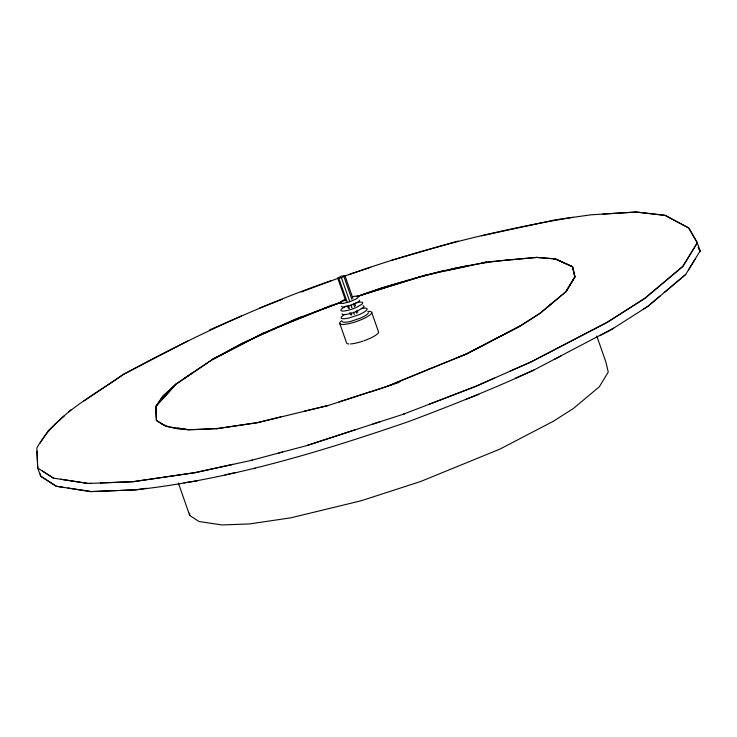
<?xml version="1.0" encoding="UTF-8"?>
<svg xmlns="http://www.w3.org/2000/svg" width="737" height="737" viewBox="0 0 737 737"><rect width="100%" height="100%" fill="white"/><g stroke="black" fill="none" stroke-linecap="round" stroke-linejoin="round"><path stroke-width="1.11" d="M546.55 307.808L565.97 291.659L574.924 276.882L572.529 266.739L555.311 258.899L536.72 257.416L486.779 262.022L481.897 262.98M304.363 411.163L327.937 405.571L387.459 386.271L466.539 353.953L520.092 326.058L540.074 313.289L565.97 291.659L574.924 276.882L572.529 266.739L555.311 258.899L553.229 258.733M565.97 291.659L574.924 276.882L574.04 273.224M688.395 270.055L700.15 250.93L697.313 242.832L688.773 227.982L665.06 215.351L636.298 212.044L602.921 214.043M643.033 309.42L647.841 306.362L685.686 274.468L695.332 258.77M481.537 235.831L555.385 219.819L590.936 214.826L636.298 212.044L665.06 215.351L688.773 227.982L697.313 242.832L682.858 266.37L644.995 298.245L607.371 322.226L531.101 361.913L476.047 386.234L428.796 404.438M699.505 251.962L700.15 250.93L699.017 248.968M697.313 242.832L682.858 266.37L644.995 298.245L607.371 322.226L531.101 361.913L509.912 371.199M40.056 443.14L48.476 430.482L64.552 415.622M162.527 399.049L176.06 384.06L212.219 359.647L242.399 343.258L301.94 316.661M345.69 300.797L337.767 278.162L341.305 276.108L344.971 275.739L352.903 298.374M337.767 278.162L341.434 277.794L344.971 275.739M331.171 280.631C259.203 305.689 190.192 338.053 123.328 374.46L122.987 374.682C92.392 396.497 55.819 413.982 36.85 448.013L37.412 461.279M68.458 412.047L70.945 409.79M458.276 357.27L466.539 353.953L520.092 326.058L540.074 313.289L554.196 301.396M685.686 274.468L664.249 292.534M660.444 295.73L647.841 306.362L610.218 330.342L599.9 335.713M183.642 378.864L192.679 372.71M84.018 400.882L123.328 374.46L187.76 341.056M613.681 328.14L533.938 370.029L515.596 378.127M539.604 313.584L540.074 313.289M554.51 359.324L560.848 356.026M345.552 300.097L264.196 332.709L212.219 359.647L176.06 384.06L162.813 396.248L155.783 406.677L156.391 420.302L164.305 425.452M264.196 332.709L212.219 359.647L242.399 343.258L295.601 319.02L341.351 302.271M520.092 326.058L466.539 353.953L428.483 369.329M357.362 311.078L363.23 307.67A11.608 2.497 -19.3 0 0 363.083 305.698M494.37 378.072L476.047 386.234L402.669 414.461M67.878 488.032L90.992 491.588L135.82 489.819C229.216 479.511 319.508 452.186 408.068 421.776C450.565 405.838 492.731 389.09 533.938 370.029M241.57 315.924L209.299 330.056M387.459 386.271L399.049 381.453M398.763 381.563L428.842 369.182M272.193 329.411L331.853 305.127M259.599 308.094L282.059 299.36M465.287 399.62L478.893 394.35M301.276 291.935L338.67 278.098M324.197 308.499L341.185 302.345M357.353 296.495C405.58 279.563 455.392 265.329 506.356 260.115M357.113 296.587L381.554 287.854L402.384 282.013M344.022 276.283C418.423 249.751 495.255 230.174 573.146 217.286M348.905 274.634L370.812 267.255M391.172 260.428L458.027 241.073M369.126 392.397L399.15 382.383M278.715 453.025L306.813 445.59L355.971 429.496M306.813 445.59L380.596 421.527M338.965 401.96L369.099 392.167M372.618 424.116L405.212 413.641M356.395 296.661L425.36 275.233L486.779 262.022L482.449 262.925M361.821 294.938L425.36 275.233M421.582 276.707L444.098 270.562M42.433 471.035L53.469 478.147L88.145 483.472L132.973 481.703L194.909 472.684L250.654 460.533L282.483 452.021M250.654 460.533L252.349 460.091M253.5 468.668L255.195 468.225M280.852 416.866L257.36 422.688L216.144 428.768L188.718 429.782L165.668 426.345L161.025 423.305M327.937 405.571L257.36 422.688L248.498 423.95M233.067 464.319L194.909 472.684L132.973 481.703L100.306 482.938M224.942 474.886L235.932 472.491M445.793 270.755L466.281 266.343M451.698 269.014L469.248 265.486M343.101 303.404L349.522 301.884L355.842 299.121A9.507 2.045 -19.3 0 0 352.673 296.67M156.078 413.835L155.783 406.677L176.06 384.06L162.813 396.248L155.783 406.677L156.391 420.302C173.665 433.66 197.875 428.768 218.088 428.464L248.636 423.932M216.144 428.768L218.309 428.437M146.267 488.29L135.82 489.819L120.868 490.409M183.9 482.818L197.746 480.8M573.708 271.769L572.529 266.739L555.311 258.899L536.72 257.416L512.289 259.571M506.006 260.143L512.915 259.507M535.44 257.535L536.72 257.416M91.296 483.334L88.145 483.472L60.747 479.225M118.335 490.51L90.992 491.588L56.307 486.263L40.572 476.139L37.734 468.041L37.605 465.48M177.672 428.086L188.718 429.782M63.603 487.378L56.307 486.263L40.572 476.139L40.471 473.919M53.469 478.147L37.734 468.041L36.988 451.33M178.372 483.076L189.722 515.467L198.999 521.52L222.04 524.956L249.475 523.933L290.691 517.853L361.259 500.745L420.79 481.445L499.87 449.128L553.423 421.223L573.404 408.455L599.292 386.824L608.255 372.047L605.851 361.913L596.777 335.998M156.391 420.302L157.018 420.716M698.096 247.374L700.15 250.93M371.734 312.525L378.569 332.028A16.914 3.63 -19.3 0 1 363.838 340.816M354.792 303.764L355.547 305.919M357.058 310.231L357.804 312.387M343.958 276.688L351.881 299.333M353.392 303.644L354.525 306.878M356.035 311.189L356.791 313.345M341.434 277.794L349.734 301.507M350.867 304.74L352 307.974M353.511 312.285L354.267 314.441M338.873 278.402L347.173 302.115M348.306 305.348L349.439 308.582M350.95 312.893L351.706 315.049M347.578 306.187L348.334 308.342M349.845 312.663L350.6 314.819M341.692 320.706A16.896 3.63 -19.3 0 0 339.702 323.303L346.528 342.806A16.914 3.63 -19.3 0 0 348.822 343.949M189.621 513.201L189.722 515.467M40.498 474.471L40.572 476.139M339.702 323.303A16.896 3.63 -19.3 0 0 355.989 321.664A16.914 3.63 -19.3 0 0 370.343 314.616A16.914 3.63 -19.3 0 0 367.818 311.382M362.862 341.148A16.914 3.63 -19.3 0 1 350.453 343.949M344.769 314.386A13.699 2.939 -19.3 0 0 349.366 317.914L359.343 314.561A13.791 2.957 -19.3 0 0 367.118 309.365A13.791 2.957 -19.3 0 0 361.185 308.453M342.355 321.314A13.699 2.939 -19.3 0 0 350.6 321.424L360.568 318.071A13.791 2.957 -19.3 0 0 368.389 312.562M355.778 302.806A11.608 2.497 -19.3 0 1 361.996 304.16L356.137 307.569A11.608 2.497 -19.3 0 1 341.94 311.023A11.608 2.497 -19.3 0 1 346.436 306.067M357.399 311.051A11.608 2.497 -19.3 0 1 342.023 313.796M343.129 303.395A9.507 2.045 -19.3 0 1 344.741 299.462M359.601 300.254A9.507 2.045 -19.3 0 1 357.067 302.631L350.748 305.394L344.336 306.914A9.507 2.045 -19.3 0 1 341.6 306.306"/></g></svg>
